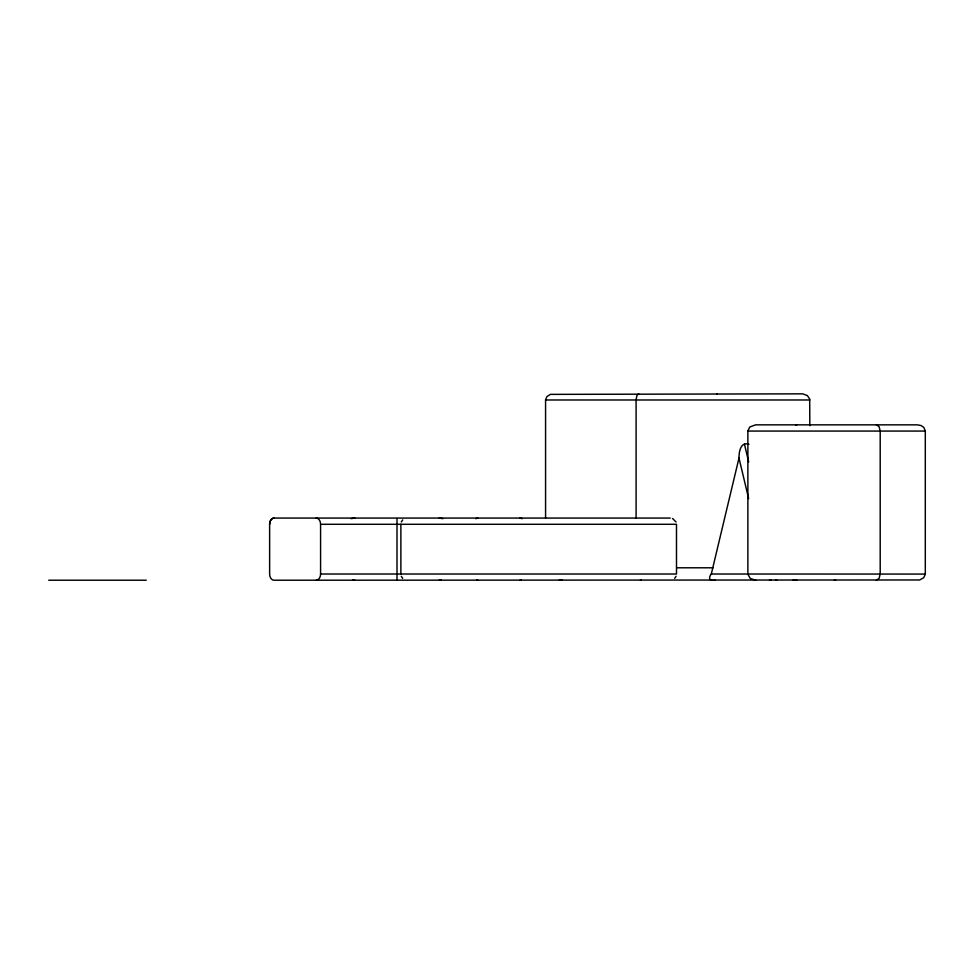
<?xml version="1.0" encoding="UTF-8"?>
<svg xmlns="http://www.w3.org/2000/svg" width="974" height="974" viewBox="0 0 974 974"><rect width="100%" height="100%" fill="white"/><g stroke="black" fill="none" stroke-linecap="round" stroke-linejoin="round"><path stroke-width="1.46" d="M712.031 580.224C708.086 580.029 709.693 575.561 711.288 574.076L738.986 458.06C738.986 452.24 740.301 441.429 748.994 444.241M545.574 517.912L545.574 399.803L546.95 396.576L550.359 394.373L802.783 393.849L807.349 395.59L809.698 398.987L809.808 425.687M755.751 580.224L750.248 578.459L747.874 574.197L747.874 430.995L749.81 426.977L755.593 424.847L917.411 424.847L921.039 425.541L923.802 427.416L925.3 430.995L925.3 574.136L923.693 577.765L919.663 579.968L274.023 580.224A6.209 4.395 -90 0 1 269.628 574.015L269.628 524.292A6.209 4.395 -90 0 1 274.023 518.071L670.282 518.071M925.3 574.076L711.337 574.015M401.312 522.003L402.7 519.897M676.066 576.304L674.678 578.41M795.648 425.151L796.842 424.847M714.916 580.041L714.112 580.224M835.607 580.017L834.365 580.224M351.164 518.643L354.84 518.071M771.067 580.017L769.509 580.224M441.307 580.041L439.25 580.224M796.099 580.017L793.043 580.224M638.725 393.776L636.911 395.493L636.095 399.73L636.095 517.912M876.369 580.224L879.096 578.361L880.204 574.015L880.204 430.752L879.011 426.563L876.369 424.847M545.574 399.985L809.808 399.985M747.874 431.068L925.3 431.068M316.185 518.071A6.209 4.395 -90 0 1 320.58 524.292L676.492 524.292L676.504 574.015L320.58 574.015A6.209 4.395 -90 0 1 316.185 580.224M676.881 567.793L713.126 567.793M48.7 580.224L146.258 580.224M439.164 518.071L442.841 518.643M562.339 580.224L559.283 580.017M354.84 580.224L352.698 580.041M796.793 580.224L795.843 580.017M776.887 580.224L775.462 580.054M716.657 393.776L717.327 393.983M641.318 580.224L640.466 580.041M672.571 518.509L676.066 522.003M402.7 578.41L401.312 576.304M744.465 444.241L748.689 461.98M738.986 458.06L748.665 498.651M400.874 524.292L400.874 574.015M397.002 518.485L397.002 579.822M320.58 524.292L320.58 574.015M519.982 518.071A6.209 4.395 -90 0 1 522.003 518.765M475.799 518.765A6.209 4.395 -90 0 1 477.82 518.071M269.628 524.292A6.209 4.395 90 0 1 274.023 518.071M521.187 579.993A6.209 4.395 -90 0 1 519.982 580.224M477.82 580.224A6.209 4.395 -90 0 1 476.615 579.993"/></g></svg>
